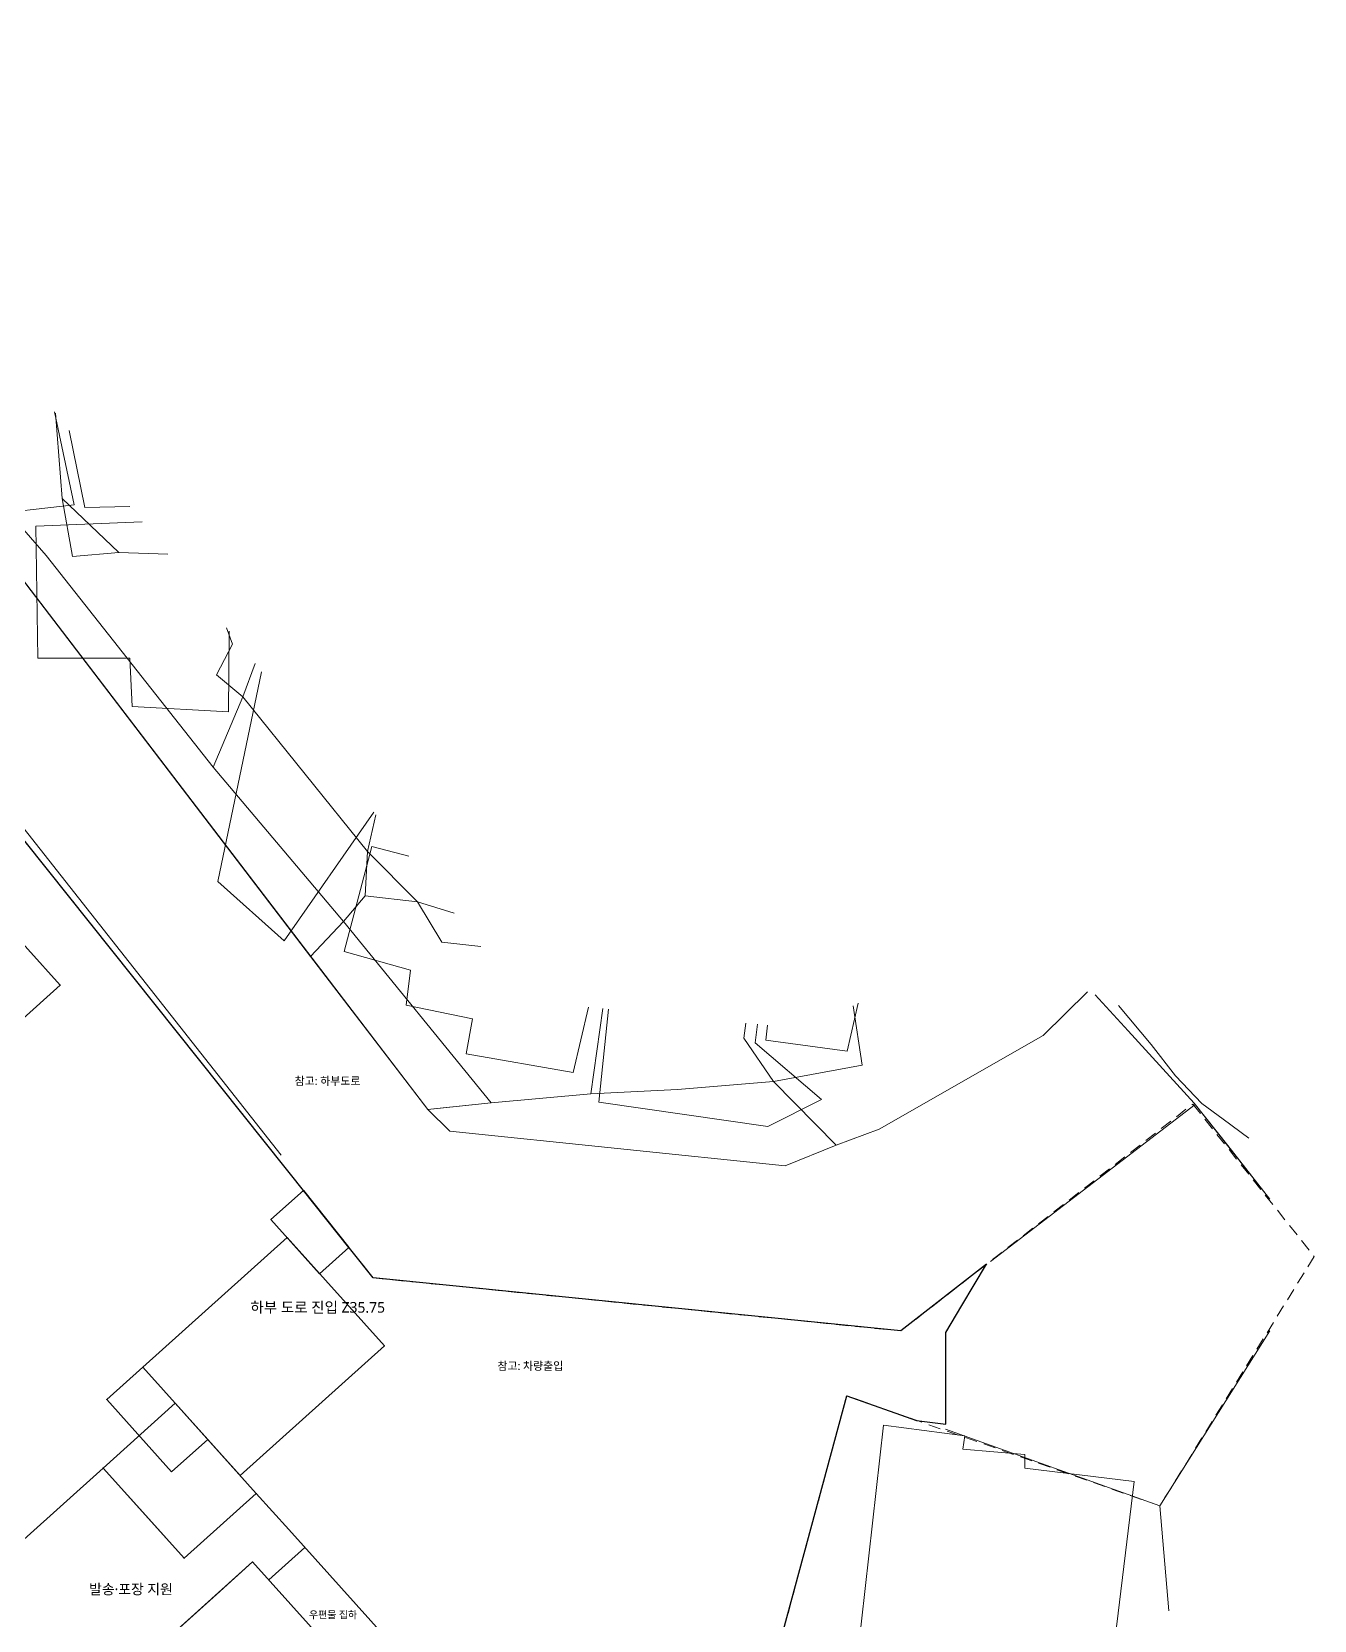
# Model space of a CAD drawing. Header units: millimetres. Extents: x -71723 to 357366, y 1091193 to 1572246.
# Drawn here: x 4469 to 57366, y 1493087 to 1558609 of the extents above; entities that cross this region are included whole.
import ezdxf

# ---------------------------------------------------------------- set-up
doc = ezdxf.new("R2010")
doc.units = ezdxf.units.MM
doc.linetypes.add('PLAN_DASH', pattern=[800, 500, -300])
for name, color, linetype, lineweight in [('L0_CONTEXT', 8, 'Continuous', 9), ('L0_OUTLINE', 7, 'Continuous', 35), ('L0_PARTITION', 7, 'Continuous', 18), ('L0_SITE_3D', 7, 'Continuous', 25), ('L0_SITE_DWG_REF', 8, 'PLAN_DASH', 13), ('L0_TEXT', 7, 'Continuous', 13)]:
    doc.layers.add(name, color=color, linetype=linetype, lineweight=lineweight)
doc.styles.add('KOREAN', font='malgun.ttf')

msp = doc.modelspace()

# ---------------------------------------------------------------- linework, layer by layer
at = {"layer": 'L0_CONTEXT'}
for points in [[(-61445, 1516973), (-54961, 1522684), (-45090, 1531810), (-36435, 1538458), (-35703, 1542838), (-32284, 1545883), (-28679, 1546499), (-26228, 1548338), (-18469, 1554408), (-13184, 1558609), (20800, 1514150), (21716, 1513255), (35540, 1511832), (37643, 1512683), (39419, 1513348), (46187, 1517208), (48021, 1519013)], [(15970, 1520468), (-13184, 1558609), (-12898, 1558285), (-5739, 1550069), (1541, 1541172), (1539, 1541036), (5061, 1537008), (11953, 1528280), (17327, 1521906), (15970, 1520468)], [(14762, 1512277), (-13500, 1548126), (-16184, 1548185), (-16397, 1547996)], [(12505, 1534025), (12742, 1533346), (12082, 1532086), (13175, 1531173), (11953, 1528280), (5061, 1537008), (1539, 1541036), (1541, 1541172), (1426, 1544264), (625, 1545399)], [(5404, 1542926), (6221, 1539097), (2335, 1538653)], [(5443, 1542877), (5721, 1539357), (6149, 1536967), (8061, 1537132), (10080, 1537065)], [(10080, 1537065), (8061, 1537132), (5721, 1539357), (5443, 1542877)], [(8517, 1539025), (6663, 1538986), (6015, 1542160)], [(5721, 1539357), (8061, 1537132), (6149, 1536967), (5721, 1539357)], [(12580, 1530551), (8606, 1530773), (8517, 1532770), (4720, 1532770), (4631, 1538209), (9022, 1538391)], [(13685, 1532547), (13175, 1531173), (12082, 1532086), (12742, 1533346), (12505, 1534025)], [(12617, 1533886), (12580, 1530551)], [(18666, 1526304), (18319, 1524801), (13175, 1531173), (13685, 1532547)], [(18576, 1526417), (14876, 1521116), (12138, 1523558), (13951, 1532214)], [(13175, 1531173), (18319, 1524801), (18223, 1522963), (17327, 1521906), (11953, 1528280), (13175, 1531173)], [(21893, 1522259), (20379, 1522723), (18319, 1524801), (18666, 1526304)], [(22383, 1516455), (22648, 1517898), (19910, 1518453), (20087, 1519896), (17349, 1520673), (18497, 1525001), (20019, 1524608)], [(18319, 1524801), (20379, 1522723), (18223, 1522963), (18319, 1524801)], [(28024, 1518316), (27532, 1514804), (23419, 1514423), (17327, 1521906), (18223, 1522963)], [(18223, 1522963), (20379, 1522723), (21377, 1521052), (22997, 1520876)], [(22997, 1520876), (21377, 1521052), (20379, 1522723), (21893, 1522259)], [(15970, 1520468), (17327, 1521906), (23419, 1514423), (21181, 1514190), (20800, 1514150), (15970, 1520468)], [(48021, 1519013), (46187, 1517208), (39419, 1513348), (37643, 1512683), (35068, 1515310), (38723, 1515979), (38352, 1518429)], [(48335, 1518889), (49698, 1517395), (52418, 1514409), (52458, 1514366), (44015, 1507890)], [(55539, 1510452), (53797, 1512664), (52421, 1514412), (49698, 1517395), (48335, 1518889)], [(27432, 1518375), (26799, 1515678), (22383, 1516455)], [(33924, 1517722), (33841, 1517096), (35068, 1515310), (31099, 1514986), (27532, 1514804), (28024, 1518316)], [(37044, 1514568), (34836, 1513458), (27859, 1514457), (28255, 1518292)], [(38352, 1518429), (38723, 1515979), (35068, 1515310), (33841, 1517096), (33924, 1517722)], [(38551, 1518535), (38104, 1516566), (34748, 1517010), (34820, 1517632)], [(54668, 1512971), (53613, 1513755), (52726, 1514401), (51647, 1515541), (50644, 1516830), (49298, 1518450)], [(34409, 1517674), (34306, 1516899), (37044, 1514568)], [(27532, 1514804), (31099, 1514986), (35068, 1515310), (37643, 1512683), (35540, 1511832), (21716, 1513255), (20800, 1514150), (23419, 1514423), (27532, 1514804)], [(44016, 1507890), (52458, 1514366), (55539, 1510451)], [(55529, 1505022), (50999, 1497803), (42154, 1500973)], [(51367, 1493470), (50999, 1497803), (55529, 1505022)], [(38545, 1491704), (39605, 1501138), (42961, 1500694), (42873, 1500140), (45434, 1499918), (45434, 1499363), (49938, 1498808), (49031, 1491346)], [(42154, 1500973), (50999, 1497803), (51367, 1493470)]]:
    msp.add_lwpolyline(points, dxfattribs=at)
at = {"layer": 'L0_OUTLINE'}
for points in [[(-31827, 1507124), (-13112, 1486296), (-11625, 1487633), (-7162, 1491643), (-11172, 1496106), (-9684, 1497443), (-15031, 1503394), (-6105, 1511414), (-4768, 1509926), (5645, 1519283), (4309, 1520771), (-15742, 1543086), (-41033, 1520362), (-30339, 1508461), (-31827, 1507124)], [(17546, 1508467), (15672, 1510816), (14334, 1509614), (16339, 1507382), (17546, 1508467)], [(13062, 1499060), (19013, 1504407), (15002, 1508870), (9052, 1503523), (13062, 1499060)], [(10238, 1499211), (11725, 1500548), (9052, 1503523), (7564, 1502186), (10238, 1499211)], [(10755, 1495643), (13730, 1498316), (10388, 1502035), (7413, 1499362), (10755, 1495643)], [(13730, 1498316), (10755, 1495643), (9418, 1497130), (7413, 1499362), (-7464, 1485995), (-5459, 1483763), (7240, 1469630), (9472, 1471635), (13935, 1475645), (18398, 1479656), (23605, 1484334), (25092, 1485671), (15067, 1496828), (13730, 1498316)], [(12092, 1494155), (13579, 1495492), (18926, 1489541), (13719, 1484862), (8372, 1490813), (12092, 1494155)], [(13579, 1495492), (8372, 1490813), (13719, 1484862), (18926, 1489541), (13579, 1495492)]]:
    msp.add_lwpolyline(points, dxfattribs=at)
at = {"layer": 'L0_PARTITION'}
msp.add_lwpolyline([(14249, 1494749), (15734, 1496083)], dxfattribs=at)
at = {"layer": 'L0_SITE_3D'}
for points in [[(18551, 1507208), (-13801, 1547755), (-16484, 1547797), (-33292, 1532694), (-46350, 1522153), (-52089, 1517520), (-55828, 1515332), (-45883, 1513764), (-43619, 1507440), (-35811, 1485629)], [(34671, 1489688), (38084, 1502345), (40963, 1501332), (42168, 1501172), (42168, 1504953), (42833, 1506065), (43854, 1507773), (40311, 1505020), (18551, 1507208)]]:
    msp.add_lwpolyline(points, dxfattribs=at)
at = {"layer": 'L0_SITE_DWG_REF'}
for points in [[(-35811, 1485629), (-43619, 1507440), (-45883, 1513764), (-55828, 1515332), (-52089, 1517520), (-46350, 1522153), (-33292, 1532694), (-16484, 1547797), (-13801, 1547755), (18551, 1507208)], [(18551, 1507208), (40311, 1505020), (52358, 1514380), (57366, 1508093), (50999, 1497803), (38084, 1502345), (34671, 1489688)]]:
    msp.add_lwpolyline(points, dxfattribs=at)

# ---------------------------------------------------------------- texts
at = {"layer": 'L0_CONTEXT', "char_height": 330, "width": 6000, "attachment_point": 5, "style": 'KOREAN'}
for s, insert in [('참고: 하부도로', (16668, 1515312)), ('참고: 차량출입', (25035, 1503557))]:
    msp.add_mtext(s, dxfattribs=dict(at, insert=insert))
at = {"layer": 'L0_TEXT', "width": 6000, "attachment_point": 5, "style": 'KOREAN'}
for s, insert, char_height in [('하부 도로 진입 Z35.75', (16264, 1505970), 440), ('발송·포장 지원', (8561, 1494344), 420), ('우편물 집하', (16896, 1493296), 300)]:
    msp.add_mtext(s, dxfattribs=dict(at, insert=insert, char_height=char_height))

doc.saveas('drawing.dxf')
